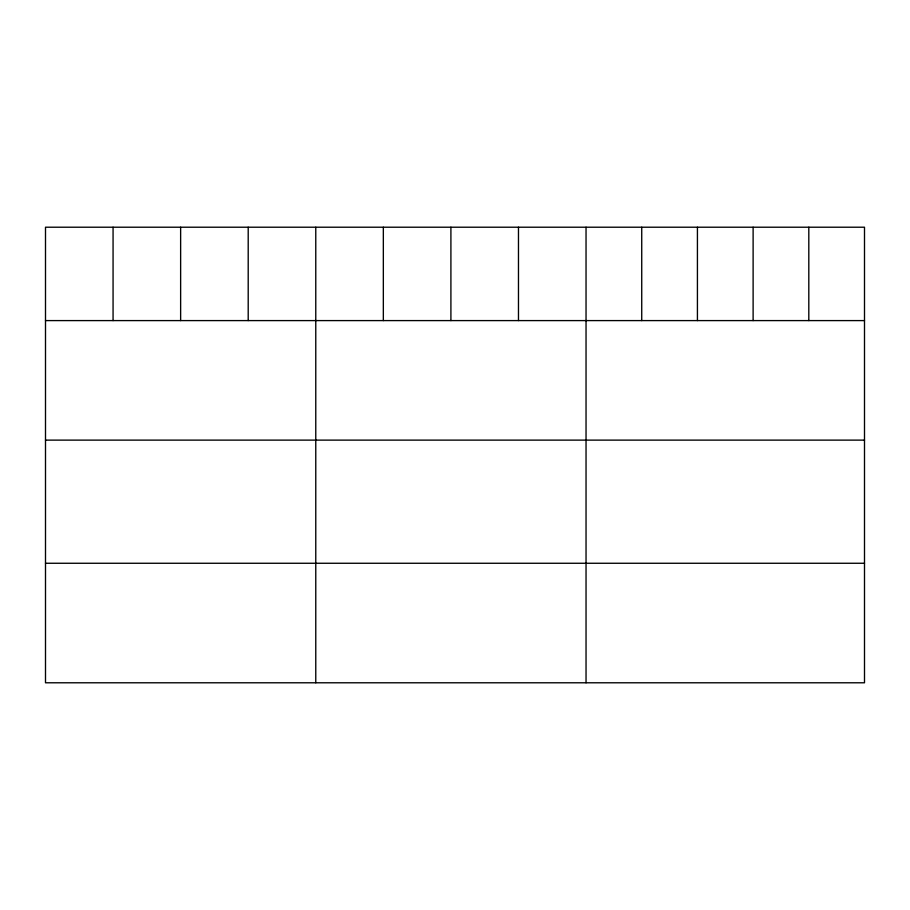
<?xml version="1.0" encoding="UTF-8"?>
<svg xmlns="http://www.w3.org/2000/svg" width="910" height="910" viewBox="0 0 910 910"><rect width="100%" height="100%" fill="white"/><g stroke="black" fill="none" stroke-linecap="round" stroke-linejoin="round"><path stroke-width="1.36" d="M864.5 320.593L864.5 682.784L45.5 682.784L45.5 227.216L864.5 227.216L864.5 320.593L45.5 320.593M45.5 440.122L864.5 440.122M45.5 563.267L864.5 563.267M808.808 227.216L808.808 320.593M753.116 227.216L753.116 320.593M697.424 227.216L697.424 320.593M641.732 227.216L641.732 320.593M586.04 227.216L586.04 682.784M518.472 227.216L518.472 320.593M450.905 227.216L450.905 320.593M383.337 227.216L383.337 320.593M315.77 227.216L315.77 682.784M248.202 227.216L248.202 320.593M180.635 227.216L180.635 320.593M113.067 227.216L113.067 320.593"/></g></svg>
